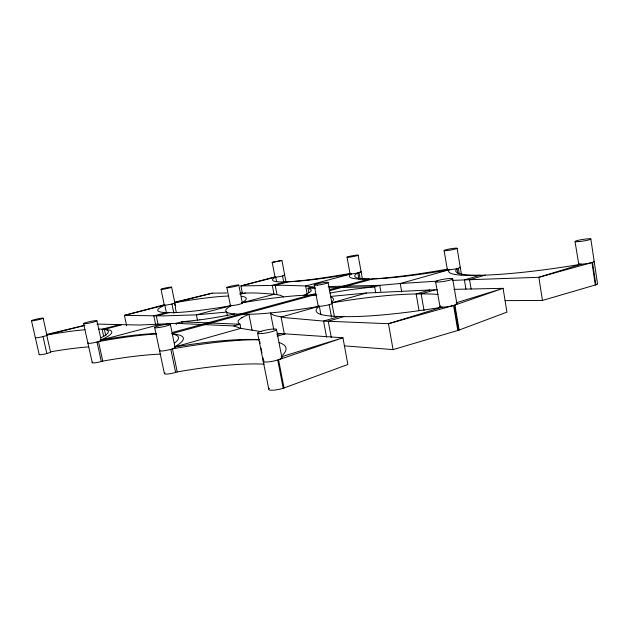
<?xml version="1.0" encoding="UTF-8"?>
<svg xmlns="http://www.w3.org/2000/svg" width="629" height="629" viewBox="0 0 629 629"><rect width="100%" height="100%" fill="white"/><g stroke="black" fill="none" stroke-linecap="round" stroke-linejoin="round"><path stroke-width="0.94" d="M160.041 350.109A7.988 1.156 -12 0 0 162.856 350.911A7.988 1.156 -12 0 0 172.44 348.851L173.95 348.285A7.587 1.093 -12 0 0 174.988 347.688L175.145 347.467A8.397 1.211 -12 0 0 174.744 347.106L174.555 347.066M344.307 345.864L393.078 349.606L457.794 330.477A8.625 1.541 -9 0 0 459.131 330.036L506.935 312.133L503.09 288.334L453.934 289.356M269.377 388.266A9.647 2.029 -11.1 0 0 272.215 390.232A9.647 2.029 -11.1 0 0 284.033 387.967L347.868 364.49L342.939 337.773L277.428 333.323M281.297 356.8L342.939 337.773L278.561 359.749L284.033 387.967M456.072 302.848L503.09 288.334L454.924 305.049L459.131 330.036M276.768 334.754L280.668 333.614M326.569 337.16L323.558 321.065L388.47 323.715L442.132 307.149A121.2 16.409 -9.5 0 1 343.914 316.607L339.165 316.497L323.558 321.065L284.772 317.637L274.724 315.546L271.697 314.209L270.517 312.943L273.749 329.612M437.438 289.827L429.788 289.985L416.162 293.971A128.984 19.389 -10.5 0 0 331.648 302.919M277.31 336.161L285.165 333.857M343.914 316.607L328.244 321.207L331.263 337.419M434.851 289.906L421.178 293.916L416.162 293.971L419.016 310.435M471.113 289.049L469.564 279.716L538.849 277.295L581.33 264.18A113.008 12.95 -8.8 0 1 485.218 275.117L469.564 279.716L452.337 280.4M505.04 300.615L542.465 300.442L595.309 284.984A7.996 1.179 -8 0 0 597.267 283.561M172.047 333.889A124.526 16.645 -12.8 0 1 174.335 347.043L240.781 328.362L261.601 331.695M331.444 302.863L366.408 293.035L429.788 289.985M485.218 275.117L480.029 275.29A112.111 12.808 -8.9 0 1 449.098 269.786L400.256 283.522L379.727 285.346L328.236 286.58M96.827 324.092L139.803 325.028L176.065 323.353L233.823 325.94L240.011 324.218L240.805 328.212M172.393 332.458L315.239 293.688M329.179 289.898L369.239 279.024L373.068 278.899A94.775 9.962 -9.8 0 0 449.098 269.786M171.921 333.629L315.357 294.6M329.415 290.779L373.068 278.899A93.839 9.805 -9.8 0 0 447.439 269.133M274.574 276.909L240.923 285.936L242.393 293.421M164.193 304.758L124.416 315.373L126.641 325.783M121.342 324.965L104.39 329.337A107.315 11.857 -12.8 0 1 100.734 340.1L160.049 324.43M231.189 305.639L196.397 314.83L163.202 315.907L124.416 315.373L164.829 305.159A88.139 9.065 -11.1 0 0 166.614 312.558L169.162 312.621A88.587 9.16 -11.1 0 0 231.189 305.639A101.206 11.92 -10.5 0 0 234.68 313.981L248.95 314.303A101.827 12.061 -10.5 0 0 319.343 306.268A120.249 16.197 -9.6 0 0 339.165 316.497M241.473 296.29A94.995 10.268 -11.7 0 1 241.552 302.895L274.346 294.238L280.809 295.402L283.451 296.896M351.171 273.937L305.647 285.967L281.564 285.228L240.923 285.936L275.738 277.137A81.943 7.76 -10.4 0 0 285.833 281.839L288.774 281.737A82.36 7.831 -10.4 0 0 351.171 273.937A94.185 9.867 -9.8 0 0 369.239 279.024A95.176 10.033 -9.7 0 1 357.822 272.915L358.986 279.37M118.983 324.831L102.102 329.187A106.726 11.707 -12.8 0 0 98.643 329.061M166.614 312.558L153.806 315.86L155.599 324.415M239.885 293.68C251.215 292.131 262.922 293.413 274.346 294.238M285.833 281.839L272.286 285.33L274.016 294.278M169.162 312.621L156.299 315.939L158.099 324.54M239.995 294.333L245.365 292.941M39.344 354.331A5.983 0.708 -12.7 0 0 45.115 353.97A5.983 0.708 -12.7 0 0 50.485 351.823L46.703 335.005L84.75 325.397M226.644 292.988L212.287 293.169L174.319 302.761A94.507 10.15 -11.7 0 1 228.594 296.031M174.398 302.234L212.287 293.169M46.46 334.502L84.813 325.295M199.849 319.854L181.812 321.828L176.065 323.353L176.309 324.548M330.775 296.416L366.408 293.035M437.218 281.155L400.256 283.522L401.742 291.966M314.744 286.903L308.006 288.231L308.831 292.619M315.679 288.058L308.006 288.231L311.237 289.993A65.809 7.462 -11.1 0 1 309.295 292.485M329.116 287.767L374.648 286.761L379.727 285.346L380.812 291.4M240.545 292.972L242.558 292.988M316.764 295.08L303.768 295.3A108.644 13.72 -11.3 0 0 241.552 302.895M105.806 335.87L104.39 329.337L102.102 329.187L103.722 336.609M281.823 260.437L272.137 262.372L281.949 260.492L285.904 281.65M240.781 328.362L233.823 325.94M31.474 320.672L39.163 354.473M83.563 323.589L92.211 362.469M43.024 336.594L46.845 353.553M154.687 327.575L164.373 373.469M96.968 320.814A6.856 0.676 -12.1 0 1 86.637 323.542A6.856 0.676 -12.1 0 1 87.195 322.229A6.856 0.676 -12.1 0 1 96.968 320.814L101.206 340.25M160.725 354.111A124.597 19.641 -13.1 0 0 102.747 361.109L98.486 341.571A124.974 16.794 -12.8 0 1 156.495 333.96M97.023 341.987L101.293 361.549M43.189 318.25L46.9 335.281M175.672 306.771L171.623 287.146A5.409 0.44 -11.4 0 0 163.855 288.334A5.409 0.44 -11.4 0 0 163.493 289.183A5.409 0.44 -11.4 0 0 171.631 287.186M161.024 289.324L164.318 305.081M170.821 349.347L175.633 372.462M174.508 303.681L174.886 305.513M175.271 307.353L176.214 311.945M171.945 303.964L173.856 313.226M164.829 305.159L166.363 312.55M264.196 364.136A149.167 29.477 -12.7 0 0 177.244 371.936L172.44 348.851A149.718 25.254 -12.4 0 1 259.415 339.754A147.846 24.539 -12.5 0 0 174.335 347.043M257.615 333.339L268.732 388.801M182.056 323.015L181.812 321.828L240.011 324.218L238.328 322.85L238.069 321.222A76.604 10.127 -10.6 0 1 241.835 317.755M197.514 320.318L196.397 314.83L226.684 312.094L227.439 315.86M170.349 324.257L175.09 347.57M252.119 330.406L248.95 314.303A90.71 12.053 -10.5 0 0 241.788 317.763M238.8 285.086L242.322 302.997M226.849 287.563L230.379 305.442M259.785 341.633L260.154 343.505M261.074 348.191L261.986 352.885M262.906 357.571L263.826 362.257M362.446 279.142L358.113 255.248A5.669 0.487 -10.5 0 0 350.031 256.231A5.669 0.487 -10.5 0 0 349.559 257.175A5.669 0.487 -10.5 0 0 358.145 255.209M272.208 262.419L275.007 276.949M277.719 360.024L283.199 388.258M282.547 275.982L283.773 282.397M275.738 277.137L276.618 281.713M276.917 294.238L275.188 285.244L288.774 281.737A81.699 7.713 -10.4 0 0 350.314 273.363M284.473 334.683L281.077 317.032L319.343 306.268L320.939 314.799M276.438 329.258L281.949 357.987M461.529 274.999L457.118 248.306M328.11 282.625L334.392 316.56M314.217 284.945L318.125 305.78M307.251 294.498L305.647 285.967L312.817 286.95L313.022 288.043M329.187 304.688L331.483 317.04M359.01 272.624L360.181 279.072M375.733 292.839L374.648 286.761L354.229 289.175A75.739 9.867 -10.5 0 0 335.422 292.092A90.427 11.975 -10.5 0 0 329.989 293.059M435.567 281.65L440.041 306.873M393.078 349.606L388.47 323.715L453.58 305.466L457.794 330.477M347.051 257.151L350.015 273.788M424.04 310.498L421.178 293.916A129.999 19.68 -10.5 0 1 438.091 294.474M454.287 305.262L458.502 330.256M444.098 250.523L447.345 269.637M458.329 268.269L459.288 273.992M457.833 273.371L457.031 268.599A113.613 13.052 -8.8 0 0 480.029 275.29L464.414 279.858L465.955 289.136M452.691 278.867A8.688 1.093 -9.6 0 1 439.702 281.949A8.688 1.093 -9.6 0 1 439.993 279.984A8.688 1.093 -9.6 0 1 452.691 278.867L456.898 303.815M575.04 241.567L578.727 264.07M542.465 300.442L538.849 277.295L591.968 262.552L595.309 284.984M590.828 238.934L597.542 283.907M592.542 262.379L595.883 284.803M173.022 334.164A123.142 16.244 -12.8 0 1 174.603 342.962M177.244 371.936A7.957 1.344 -12.2 0 1 167.471 374.043A7.957 1.344 -12.2 0 1 165.057 372.871M104.39 329.337A106.301 11.613 -12.8 0 1 100.907 337.812M100.734 340.1A123.724 16.409 -12.8 0 1 155.898 333.535M100.231 340.085A6.84 0.818 -12.3 0 1 95.152 342.443A6.84 0.818 -12.3 0 1 88.296 342.781M102.747 361.109A6.817 0.951 -12.5 0 1 94.578 362.862A6.817 0.951 -12.5 0 1 92.746 362.092M46.703 335.005A106.726 11.707 -12.8 0 1 84.978 329.714M46.31 334.998A5.999 0.605 -12.4 0 1 41.781 336.892A5.999 0.605 -12.4 0 1 35.523 337.466M50.485 351.823A106.45 13.704 -13.1 0 1 88.744 346.886M281.548 357.256A9.687 1.738 -11.1 0 1 271.995 361.384A9.687 1.738 -11.1 0 1 263.921 360.401M279.111 342.553A149.034 24.979 -12.5 0 1 282.437 355.291M331.467 303.123A7.131 0.936 -10.5 0 1 325.185 305.6A7.131 0.936 -10.5 0 1 318.502 305.521M330.72 296.77A109.312 13.893 -11.3 0 1 331.923 302.006M241.316 302.903A6.125 0.692 -11.2 0 1 237.164 304.813A6.125 0.692 -11.2 0 1 230.741 305.128M174.485 302.761A5.402 0.527 -11.5 0 1 169.641 304.491A5.402 0.527 -11.5 0 1 164.641 304.766M309.342 292.485A76.958 8.688 -11.2 0 1 303.736 295.3M234.68 313.973A77.202 8.735 -11.2 0 1 218.082 317.071A66.548 7.619 -11.2 0 1 199.857 319.854M456.442 303.516A8.657 1.321 -9.3 0 1 448.005 306.637A8.657 1.321 -9.3 0 1 440.536 305.953M459.5 267.152A6.589 0.763 -9.6 0 1 454.413 269.133A6.589 0.763 -9.6 0 1 447.62 269.267M593.572 261.192A8.02 1.014 -8.4 0 1 586.377 263.669A8.02 1.014 -8.4 0 1 578.955 263.347M360.134 271.61A5.653 0.582 -10.4 0 1 359.316 272.546A5.653 0.582 -10.4 0 1 351.957 273.882A5.653 0.582 -10.4 0 1 350.935 273.293M284.08 275.062A4.985 0.464 -10.9 0 1 280.314 276.477A4.985 0.464 -10.9 0 1 275.235 276.823M158.327 327.607A8.012 0.951 -11.8 0 0 170.365 324.352A8.012 0.951 -11.8 0 0 158.878 325.806A8.012 0.951 -11.8 0 0 158.327 327.607M34.218 320.562A6.015 0.503 -12.1 0 0 43.204 318.227A6.015 0.503 -12.1 0 0 34.564 319.603A6.015 0.503 -12.1 0 0 34.218 320.562M262.309 333.488A9.718 1.439 -11 0 0 276.587 329.486A9.718 1.439 -11 0 0 262.23 330.964A9.718 1.439 -11 0 0 262.309 333.488M317.574 285.134A7.147 0.778 -10.6 0 0 328.189 282.507A7.147 0.778 -10.6 0 0 317.7 283.742A7.147 0.778 -10.6 0 0 317.574 285.134M229.632 287.445A6.141 0.574 -11.1 0 0 238.855 285.173A6.141 0.574 -11.1 0 0 230.017 286.36A6.141 0.574 -11.1 0 0 229.632 287.445M447.266 250.539A6.605 0.629 -9.8 0 0 457.118 248.313A6.605 0.629 -9.8 0 0 447.431 249.406A6.605 0.629 -9.8 0 0 447.266 250.539M578.814 241.615A8.043 0.841 -8.9 0 0 590.89 239.051A8.043 0.841 -8.9 0 0 579.12 240.105A8.043 0.841 -8.9 0 0 578.814 241.615"/></g></svg>
